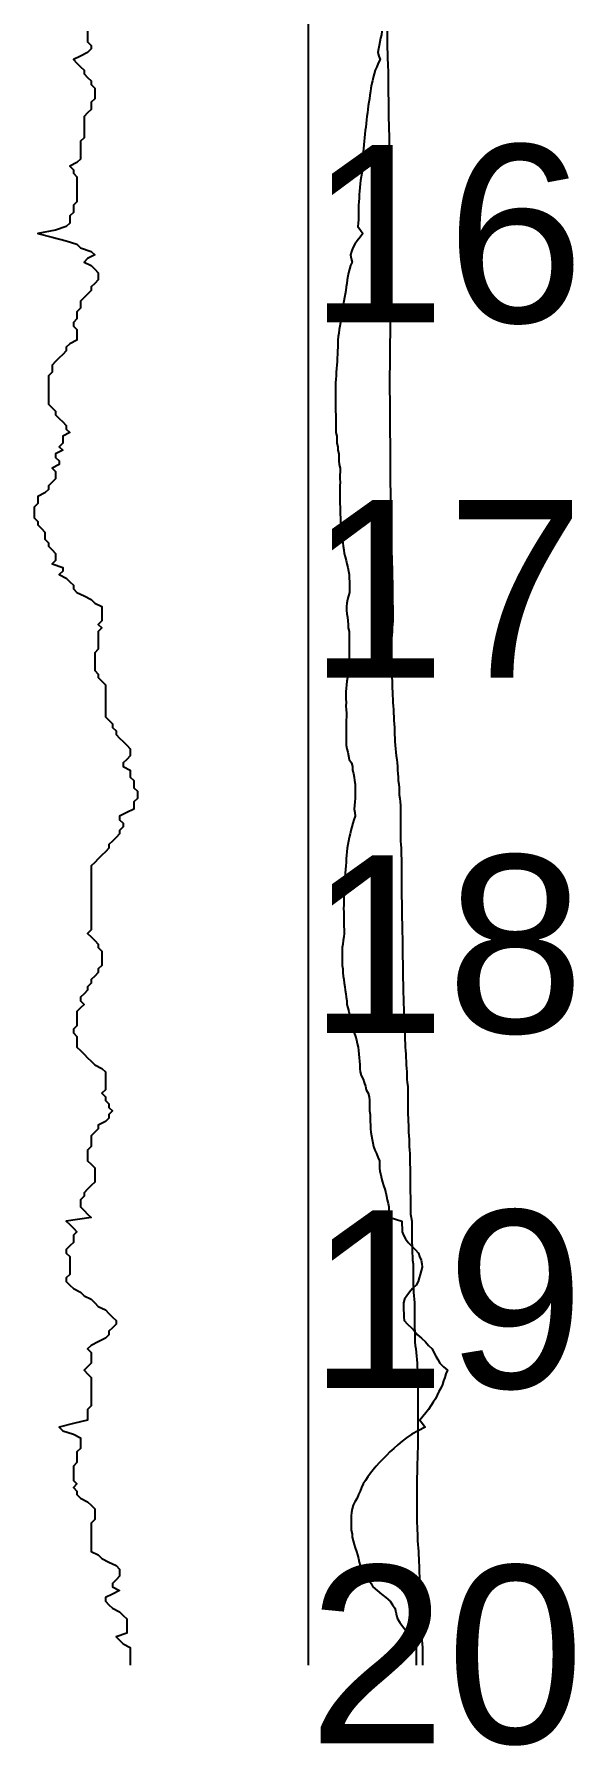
# Model space of a CAD drawing. Header units: millimetres. Extents: x -12.3 to 15.7, y -20.3 to 0.3.
# Drawn here: x -0.77 to 0.75, y -20.257 to -15.439 of the extents above; entities that cross this region are included whole.
import ezdxf
from ezdxf.enums import TextEntityAlignment as Align

# ---------------------------------------------------------------- set-up
doc = ezdxf.new("R2010")
doc.units = ezdxf.units.MM
for name, color, linetype in [('Lokale wrijving', 7, 'Continuous'), ('Waterdruk schouder', 7, 'Continuous'), ('Wrijvingsgetal', 7, 'Continuous')]:
    doc.layers.add(name, color=color, linetype=linetype)
doc.styles.get("Standard").update_dxf_attribs({"font": 'arial.ttf'})

msp = doc.modelspace()

# ---------------------------------------------------------------- linework, layer by layer
msp.add_line((0, 0), (0, -20.03))
at = {"layer": 'Lokale wrijving'}
msp.add_lwpolyline([(0.2074, -15.43), (0.206, -15.44), (0.2039, -15.45), (0.20162, -15.46), (0.19956, -15.47), (0.19768, -15.48), (0.19556, -15.49), (0.19922, -15.5), (0.20288, -15.51), (0.19736, -15.52), (0.19292, -15.53), (0.18888, -15.54), (0.18552, -15.55), (0.18298, -15.56), (0.18074, -15.57), (0.17836, -15.58), (0.17622, -15.59), (0.17496, -15.6), (0.17368, -15.61), (0.17236, -15.62), (0.17032, -15.63), (0.16914, -15.64), (0.1679, -15.65), (0.16662, -15.66), (0.16532, -15.67), (0.164, -15.68), (0.163, -15.69), (0.1619, -15.7), (0.16038, -15.71), (0.15922, -15.72), (0.15802, -15.73), (0.15746, -15.74), (0.1567, -15.75), (0.15578, -15.76), (0.15438, -15.77), (0.15334, -15.78), (0.1522, -15.79), (0.1538, -15.8), (0.1554, -15.81), (0.1531, -15.82), (0.15102, -15.83), (0.14912, -15.84), (0.14734, -15.85), (0.146, -15.86), (0.14536, -15.87), (0.14452, -15.88), (0.14354, -15.89), (0.14316, -15.9), (0.14252, -15.91), (0.14204, -15.92), (0.14202, -15.93), (0.14202, -15.94), (0.142, -15.95), (0.1413, -15.96), (0.14044, -15.97), (0.13978, -15.98), (0.14692, -15.99), (0.15408, -16), (0.14616, -16.01), (0.13818, -16.02), (0.13148, -16.03), (0.12612, -16.04), (0.12174, -16.05), (0.1188, -16.06), (0.1211, -16.07), (0.1234, -16.08), (0.11934, -16.09), (0.11632, -16.1), (0.11368, -16.11), (0.11206, -16.12), (0.11014, -16.13), (0.10872, -16.14), (0.10728, -16.15), (0.10586, -16.16), (0.10374, -16.17), (0.1018, -16.18), (0.1, -16.19), (0.09866, -16.2), (0.0973, -16.21), (0.09556, -16.22), (0.09392, -16.23), (0.092, -16.24), (0.09054, -16.25), (0.0891, -16.26), (0.08768, -16.27), (0.08596, -16.28), (0.08432, -16.29), (0.08344, -16.3), (0.08344, -16.31), (0.08342, -16.32), (0.08276, -16.33), (0.08228, -16.34), (0.0819, -16.35), (0.08162, -16.36), (0.08108, -16.37), (0.07996, -16.38), (0.07912, -16.39), (0.07838, -16.4), (0.07768, -16.41), (0.07706, -16.42), (0.0767, -16.43), (0.07658, -16.44), (0.07658, -16.45), (0.07658, -16.46), (0.0766, -16.47), (0.0766, -16.48), (0.0766, -16.49), (0.0766, -16.5), (0.078, -16.51), (0.078, -16.52), (0.078, -16.53), (0.078, -16.54), (0.078, -16.55), (0.078, -16.56), (0.0808, -16.57), (0.0808, -16.58), (0.0808, -16.59), (0.0834, -16.6), (0.0834, -16.61), (0.0862, -16.62), (0.0862, -16.63), (0.0862, -16.64), (0.0876, -16.65), (0.0904, -16.66), (0.0897, -16.67), (0.08918, -16.68), (0.08948, -16.69), (0.08978, -16.7), (0.0895, -16.71), (0.08902, -16.72), (0.08902, -16.73), (0.089, -16.74), (0.089, -16.75), (0.089, -16.76), (0.09, -16.77), (0.0902, -16.78), (0.0904, -16.79), (0.09076, -16.8), (0.0911, -16.81), (0.09162, -16.82), (0.09216, -16.83), (0.09268, -16.84), (0.0942, -16.85), (0.09574, -16.86), (0.09726, -16.87), (0.0988, -16.88), (0.1002, -16.89), (0.1016, -16.9), (0.1044, -16.91), (0.1068, -16.92), (0.109, -16.93), (0.1114, -16.94), (0.1132, -16.95), (0.115, -16.96), (0.11546, -16.97), (0.1159, -16.98), (0.11634, -16.99), (0.11646, -17), (0.11658, -17.01), (0.11354, -17.02), (0.11054, -17.03), (0.10902, -17.04), (0.10786, -17.05), (0.1077, -17.06), (0.10898, -17.07), (0.11024, -17.08), (0.11152, -17.09), (0.1128, -17.1), (0.1128, -17.11), (0.1154, -17.12), (0.1154, -17.13), (0.1154, -17.14), (0.1154, -17.15), (0.1154, -17.16), (0.1154, -17.17), (0.1154, -17.18), (0.1154, -17.19), (0.1154, -17.2), (0.1154, -17.21), (0.1154, -17.22), (0.11406, -17.23), (0.11234, -17.24), (0.1107, -17.25), (0.10922, -17.26), (0.10792, -17.27), (0.1067, -17.28), (0.10612, -17.29), (0.10604, -17.3), (0.10632, -17.31), (0.10662, -17.32), (0.10642, -17.33), (0.10696, -17.34), (0.1075, -17.35), (0.10744, -17.36), (0.10738, -17.37), (0.10732, -17.38), (0.1073, -17.39), (0.10726, -17.4), (0.10724, -17.41), (0.1072, -17.42), (0.1072, -17.43), (0.1072, -17.44), (0.10926, -17.45), (0.1113, -17.46), (0.11336, -17.47), (0.1154, -17.48), (0.1224, -17.49), (0.1252, -17.5), (0.1252, -17.51), (0.128, -17.52), (0.1294, -17.53), (0.1308, -17.54), (0.1322, -17.55), (0.1322, -17.56), (0.1322, -17.57), (0.1322, -17.58), (0.1322, -17.59), (0.1315, -17.6), (0.13028, -17.61), (0.129, -17.62), (0.13086, -17.63), (0.1327, -17.64), (0.12872, -17.65), (0.12574, -17.66), (0.12286, -17.67), (0.12034, -17.68), (0.11776, -17.69), (0.11546, -17.7), (0.1134, -17.71), (0.11116, -17.72), (0.10946, -17.73), (0.10854, -17.74), (0.10786, -17.75), (0.10734, -17.76), (0.1066, -17.77), (0.10606, -17.78), (0.1053, -17.79), (0.10436, -17.8), (0.10368, -17.81), (0.1028, -17.82), (0.10216, -17.83), (0.10166, -17.84), (0.1013, -17.85), (0.10102, -17.86), (0.10082, -17.87), (0.10066, -17.88), (0.1002, -17.89), (0.09984, -17.9), (0.09994, -17.91), (0.10002, -17.92), (0.10006, -17.93), (0.10012, -17.94), (0.10016, -17.95), (0.10086, -17.96), (0.10158, -17.97), (0.10018, -17.98), (0.09878, -17.99), (0.0974, -18), (0.096, -18.01), (0.0954, -18.02), (0.09544, -18.03), (0.0955, -18.04), (0.09554, -18.05), (0.0956, -18.06), (0.0974, -18.07), (0.0974, -18.08), (0.0988, -18.09), (0.1002, -18.1), (0.1016, -18.11), (0.103, -18.12), (0.1044, -18.13), (0.1058, -18.14), (0.1072, -18.15), (0.1086, -18.16), (0.1086, -18.17), (0.1114, -18.18), (0.1142, -18.19), (0.1166, -18.2), (0.119, -18.21), (0.1214, -18.22), (0.1238, -18.23), (0.128, -18.24), (0.1294, -18.25), (0.1336, -18.26), (0.136, -18.27), (0.1382, -18.28), (0.1406, -18.29), (0.142, -18.3), (0.143, -18.31), (0.1438, -18.32), (0.1444, -18.33), (0.145, -18.34), (0.1456, -18.35), (0.1462, -18.36), (0.1488, -18.37), (0.1544, -18.38), (0.1572, -18.39), (0.1614, -18.4), (0.1628, -18.41), (0.1684, -18.42), (0.1712, -18.43), (0.1726, -18.44), (0.1726, -18.45), (0.1726, -18.46), (0.1726, -18.47), (0.174, -18.48), (0.1744, -18.49), (0.17484, -18.5), (0.1753, -18.51), (0.17576, -18.52), (0.1762, -18.53), (0.17806, -18.54), (0.1799, -18.55), (0.18176, -18.56), (0.1836, -18.57), (0.1878, -18.58), (0.192, -18.59), (0.1962, -18.6), (0.2004, -18.61), (0.2004, -18.62), (0.2004, -18.63), (0.2018, -18.64), (0.20426, -18.65), (0.2067, -18.66), (0.20916, -18.67), (0.2116, -18.68), (0.2156, -18.69), (0.2184, -18.7), (0.2205, -18.71), (0.2226, -18.72), (0.2247, -18.73), (0.2268, -18.74), (0.2268, -18.75), (0.2268, -18.76), (0.231, -18.77), (0.263, -18.78), (0.2634, -18.79), (0.264, -18.8), (0.2644, -18.81), (0.2686, -18.82), (0.2742, -18.83), (0.281, -18.84), (0.2908, -18.85), (0.3006, -18.86), (0.3104, -18.87), (0.313, -18.88), (0.3182, -18.89), (0.31934, -18.9), (0.3205, -18.91), (0.31828, -18.92), (0.3149, -18.93), (0.31238, -18.94), (0.30908, -18.95), (0.30346, -18.96), (0.29334, -18.97), (0.28482, -18.98), (0.2775, -18.99), (0.27108, -19), (0.26836, -19.01), (0.26772, -19.02), (0.2683, -19.03), (0.26886, -19.04), (0.26944, -19.05), (0.27, -19.06), (0.2796, -19.07), (0.2908, -19.08), (0.2992, -19.09), (0.3076, -19.1), (0.3186, -19.11), (0.3298, -19.12), (0.3382, -19.13), (0.3492, -19.14), (0.3534, -19.15), (0.359, -19.16), (0.3646, -19.17), (0.3702, -19.18), (0.38086, -19.19), (0.3915, -19.2), (0.38722, -19.21), (0.38402, -19.22), (0.38092, -19.23), (0.37754, -19.24), (0.37326, -19.25), (0.36758, -19.26), (0.363, -19.27), (0.35814, -19.28), (0.3514, -19.29), (0.34496, -19.3), (0.33872, -19.31), (0.33094, -19.32), (0.3223, -19.33), (0.31372, -19.34), (0.3212, -19.35), (0.32866, -19.36), (0.3091, -19.37), (0.29132, -19.38), (0.2766, -19.39), (0.26414, -19.4), (0.25236, -19.41), (0.24076, -19.42), (0.22998, -19.43), (0.22048, -19.44), (0.21026, -19.45), (0.2005, -19.46), (0.19142, -19.47), (0.18322, -19.48), (0.17496, -19.49), (0.16742, -19.5), (0.16106, -19.51), (0.1549, -19.52), (0.15028, -19.53), (0.146, -19.54), (0.14196, -19.55), (0.13812, -19.56), (0.13118, -19.57), (0.12654, -19.58), (0.12356, -19.59), (0.12186, -19.6), (0.1212, -19.61), (0.12124, -19.62), (0.1213, -19.63), (0.12134, -19.64), (0.1214, -19.65), (0.1238, -19.66), (0.1238, -19.67), (0.1266, -19.68), (0.1294, -19.69), (0.1322, -19.7), (0.1364, -19.71), (0.13884, -19.72), (0.1413, -19.73), (0.14376, -19.74), (0.1462, -19.75), (0.1488, -19.76), (0.1558, -19.77), (0.1614, -19.78), (0.1698, -19.79), (0.1768, -19.8), (0.1822, -19.81), (0.1944, -19.82), (0.2066, -19.83), (0.2188, -19.84), (0.231, -19.85), (0.2376, -19.86), (0.2442, -19.87), (0.24646, -19.88), (0.2487, -19.89), (0.25094, -19.9), (0.25812, -19.91), (0.26528, -19.92), (0.27244, -19.93), (0.2796, -19.94), (0.3034, -19.95), (0.3034, -19.96), (0.3034, -19.97), (0.3034, -19.98), (0.3034, -19.99), (0.3034, -20), (0.3034, -20.01), (0.3034, -20.02), (0.3034, -20.03)], dxfattribs=at)
at = {"layer": 'Waterdruk schouder'}
msp.add_lwpolyline([(0.2218, -15.43), (0.2218, -15.44), (0.2222, -15.45), (0.2226, -15.46), (0.2226, -15.47), (0.2226, -15.48), (0.22302, -15.49), (0.22302, -15.5), (0.22342, -15.51), (0.22382, -15.52), (0.22424, -15.53), (0.22464, -15.54), (0.22464, -15.55), (0.22464, -15.56), (0.22504, -15.57), (0.22504, -15.58), (0.22546, -15.59), (0.22546, -15.6), (0.22546, -15.61), (0.22586, -15.62), (0.22586, -15.63), (0.22586, -15.64), (0.22586, -15.65), (0.22626, -15.66), (0.22626, -15.67), (0.22626, -15.68), (0.22668, -15.69), (0.22708, -15.7), (0.22708, -15.71), (0.2275, -15.72), (0.2279, -15.73), (0.2283, -15.74), (0.2283, -15.75), (0.2283, -15.76), (0.22872, -15.77), (0.22912, -15.78), (0.22912, -15.79), (0.22912, -15.8), (0.22912, -15.81), (0.22952, -15.82), (0.22994, -15.83), (0.22994, -15.84), (0.22994, -15.85), (0.23034, -15.86), (0.23034, -15.87), (0.23034, -15.88), (0.23074, -15.89), (0.23074, -15.9), (0.23116, -15.91), (0.23116, -15.92), (0.23156, -15.93), (0.23156, -15.94), (0.23156, -15.95), (0.23196, -15.96), (0.23196, -15.97), (0.23196, -15.98), (0.23238, -15.99), (0.23238, -16), (0.23278, -16.01), (0.23278, -16.02), (0.23278, -16.03), (0.23278, -16.04), (0.23318, -16.05), (0.23318, -16.06), (0.23318, -16.07), (0.23318, -16.08), (0.23318, -16.09), (0.23318, -16.1), (0.23318, -16.11), (0.23318, -16.12), (0.23318, -16.13), (0.23268, -16.14), (0.2323, -16.15), (0.23212, -16.16), (0.23188, -16.17), (0.2317, -16.18), (0.23156, -16.19), (0.23146, -16.2), (0.23138, -16.21), (0.23132, -16.22), (0.23118, -16.23), (0.23108, -16.24), (0.23098, -16.25), (0.23072, -16.26), (0.23052, -16.27), (0.23038, -16.28), (0.23028, -16.29), (0.23008, -16.3), (0.22994, -16.31), (0.22984, -16.32), (0.22976, -16.33), (0.2296, -16.34), (0.22948, -16.35), (0.22938, -16.36), (0.22932, -16.37), (0.22928, -16.38), (0.22914, -16.39), (0.22904, -16.4), (0.22896, -16.41), (0.229, -16.42), (0.22904, -16.43), (0.22908, -16.44), (0.22912, -16.45), (0.22952, -16.46), (0.22952, -16.47), (0.22972, -16.48), (0.22994, -16.49), (0.22994, -16.5), (0.22994, -16.51), (0.22994, -16.52), (0.22994, -16.53), (0.22994, -16.54), (0.22994, -16.55), (0.22994, -16.56), (0.22994, -16.57), (0.23034, -16.58), (0.23034, -16.59), (0.23034, -16.6), (0.23034, -16.61), (0.23034, -16.62), (0.23074, -16.63), (0.23074, -16.64), (0.23074, -16.65), (0.23074, -16.66), (0.23074, -16.67), (0.23074, -16.68), (0.23074, -16.69), (0.23074, -16.7), (0.23074, -16.71), (0.23116, -16.72), (0.23116, -16.73), (0.23116, -16.74), (0.23156, -16.75), (0.23196, -16.76), (0.23196, -16.77), (0.23238, -16.78), (0.23278, -16.79), (0.23278, -16.8), (0.23318, -16.81), (0.2336, -16.82), (0.2336, -16.83), (0.2336, -16.84), (0.234, -16.85), (0.2344, -16.86), (0.2344, -16.87), (0.2344, -16.88), (0.23482, -16.89), (0.23482, -16.9), (0.23522, -16.91), (0.23522, -16.92), (0.23562, -16.93), (0.23604, -16.94), (0.23604, -16.95), (0.23644, -16.96), (0.23644, -16.97), (0.23686, -16.98), (0.23686, -16.99), (0.23686, -17), (0.23686, -17.01), (0.23726, -17.02), (0.23726, -17.03), (0.23766, -17.04), (0.23808, -17.05), (0.23808, -17.06), (0.23808, -17.07), (0.23798, -17.08), (0.2377, -17.09), (0.23728, -17.1), (0.23666, -17.11), (0.2359, -17.12), (0.23522, -17.13), (0.2347, -17.14), (0.23432, -17.15), (0.23394, -17.16), (0.23376, -17.17), (0.2336, -17.18), (0.2336, -17.19), (0.2336, -17.2), (0.2336, -17.21), (0.2336, -17.22), (0.23482, -17.23), (0.23482, -17.24), (0.23562, -17.25), (0.23604, -17.26), (0.23644, -17.27), (0.23644, -17.28), (0.23726, -17.29), (0.23766, -17.3), (0.23808, -17.31), (0.23848, -17.32), (0.23888, -17.33), (0.2397, -17.34), (0.2401, -17.35), (0.24092, -17.36), (0.24132, -17.37), (0.24174, -17.38), (0.24254, -17.39), (0.24254, -17.4), (0.24296, -17.41), (0.24356, -17.42), (0.24418, -17.43), (0.2448, -17.44), (0.2454, -17.45), (0.24662, -17.46), (0.24784, -17.47), (0.24906, -17.48), (0.25028, -17.49), (0.2511, -17.5), (0.2515, -17.51), (0.25232, -17.52), (0.25272, -17.53), (0.25354, -17.54), (0.25476, -17.55), (0.25558, -17.56), (0.25638, -17.57), (0.25638, -17.58), (0.25802, -17.59), (0.25882, -17.6), (0.25964, -17.61), (0.25964, -17.62), (0.25954, -17.63), (0.25946, -17.64), (0.2594, -17.65), (0.25936, -17.66), (0.25944, -17.67), (0.2595, -17.68), (0.25958, -17.69), (0.25964, -17.7), (0.26004, -17.71), (0.26086, -17.72), (0.26126, -17.73), (0.26168, -17.74), (0.26168, -17.75), (0.26208, -17.76), (0.26208, -17.77), (0.26208, -17.78), (0.2629, -17.79), (0.2629, -17.8), (0.2629, -17.81), (0.2629, -17.82), (0.2629, -17.83), (0.2629, -17.84), (0.2629, -17.85), (0.2629, -17.86), (0.2629, -17.87), (0.2633, -17.88), (0.2633, -17.89), (0.2633, -17.9), (0.2637, -17.91), (0.2637, -17.92), (0.2637, -17.93), (0.26412, -17.94), (0.26412, -17.95), (0.26412, -17.96), (0.26452, -17.97), (0.26494, -17.98), (0.26494, -17.99), (0.26494, -18), (0.26494, -18.01), (0.26534, -18.02), (0.26534, -18.03), (0.26574, -18.04), (0.26616, -18.05), (0.26616, -18.06), (0.26656, -18.07), (0.26656, -18.08), (0.26656, -18.09), (0.26656, -18.1), (0.26696, -18.11), (0.26738, -18.12), (0.26738, -18.13), (0.26738, -18.14), (0.26778, -18.15), (0.26778, -18.16), (0.26818, -18.17), (0.269, -18.18), (0.269, -18.19), (0.269, -18.2), (0.2694, -18.21), (0.26982, -18.22), (0.27062, -18.23), (0.27104, -18.24), (0.27144, -18.25), (0.27184, -18.26), (0.27226, -18.27), (0.27266, -18.28), (0.27306, -18.29), (0.27388, -18.3), (0.2743, -18.31), (0.2747, -18.32), (0.27552, -18.33), (0.27592, -18.34), (0.27674, -18.35), (0.27714, -18.36), (0.27796, -18.37), (0.27796, -18.38), (0.27876, -18.39), (0.27998, -18.4), (0.27998, -18.41), (0.27998, -18.42), (0.27998, -18.43), (0.2804, -18.44), (0.2804, -18.45), (0.2805, -18.46), (0.2806, -18.47), (0.2807, -18.48), (0.2808, -18.49), (0.2812, -18.5), (0.28202, -18.51), (0.28242, -18.52), (0.28242, -18.53), (0.28324, -18.54), (0.28406, -18.55), (0.28446, -18.56), (0.28446, -18.57), (0.28528, -18.58), (0.2861, -18.59), (0.2862, -18.6), (0.2863, -18.61), (0.2864, -18.62), (0.28642, -18.63), (0.28644, -18.64), (0.28648, -18.65), (0.28658, -18.66), (0.28668, -18.67), (0.2868, -18.68), (0.2869, -18.69), (0.2869, -18.7), (0.28812, -18.71), (0.28782, -18.72), (0.2879, -18.73), (0.28796, -18.74), (0.28804, -18.75), (0.28812, -18.76), (0.29016, -18.77), (0.29138, -18.78), (0.29138, -18.79), (0.29138, -18.8), (0.29138, -18.81), (0.29138, -18.82), (0.29168, -18.83), (0.292, -18.84), (0.2923, -18.85), (0.2926, -18.86), (0.2926, -18.87), (0.29342, -18.88), (0.29342, -18.89), (0.29504, -18.9), (0.29546, -18.91), (0.29546, -18.92), (0.29546, -18.93), (0.29546, -18.94), (0.29546, -18.95), (0.29546, -18.96), (0.29586, -18.97), (0.29668, -18.98), (0.29748, -18.99), (0.2983, -19), (0.29912, -19.01), (0.29912, -19.02), (0.29912, -19.03), (0.29912, -19.04), (0.29912, -19.05), (0.29912, -19.06), (0.29952, -19.07), (0.29952, -19.08), (0.29962, -19.09), (0.29972, -19.1), (0.29982, -19.11), (0.29992, -19.12), (0.30114, -19.13), (0.30238, -19.14), (0.304, -19.15), (0.30482, -19.16), (0.30522, -19.17), (0.30644, -19.18), (0.30684, -19.19), (0.30714, -19.2), (0.30744, -19.21), (0.30776, -19.22), (0.30794, -19.23), (0.30812, -19.24), (0.3081, -19.25), (0.30808, -19.26), (0.30808, -19.27), (0.30808, -19.28), (0.30806, -19.29), (0.30806, -19.3), (0.30806, -19.31), (0.30888, -19.32), (0.30888, -19.33), (0.30888, -19.34), (0.30888, -19.35), (0.30888, -19.36), (0.30888, -19.37), (0.30888, -19.38), (0.30878, -19.39), (0.3086, -19.4), (0.30846, -19.41), (0.30816, -19.42), (0.30794, -19.43), (0.30756, -19.44), (0.30718, -19.45), (0.3068, -19.46), (0.3065, -19.47), (0.30628, -19.48), (0.30612, -19.49), (0.306, -19.5), (0.3058, -19.51), (0.30566, -19.52), (0.30554, -19.53), (0.30556, -19.54), (0.30558, -19.55), (0.3056, -19.56), (0.30562, -19.57), (0.30562, -19.58), (0.30562, -19.59), (0.30562, -19.6), (0.30604, -19.61), (0.30604, -19.62), (0.30604, -19.63), (0.30644, -19.64), (0.30684, -19.65), (0.30726, -19.66), (0.30766, -19.67), (0.30766, -19.68), (0.30806, -19.69), (0.3097, -19.7), (0.3105, -19.71), (0.3105, -19.72), (0.31092, -19.73), (0.31132, -19.74), (0.31174, -19.75), (0.31214, -19.76), (0.31254, -19.77), (0.31296, -19.78), (0.31336, -19.79), (0.31336, -19.8), (0.31376, -19.81), (0.31458, -19.82), (0.31498, -19.83), (0.31538, -19.84), (0.3155, -19.85), (0.3156, -19.86), (0.3157, -19.87), (0.3158, -19.88), (0.31702, -19.89), (0.31742, -19.9), (0.31824, -19.91), (0.31864, -19.92), (0.31864, -19.93), (0.31802, -19.94), (0.319, -19.95), (0.31996, -19.96), (0.32094, -19.97), (0.3219, -19.98), (0.3219, -19.99), (0.3219, -20), (0.3219, -20.01), (0.3219, -20.02), (0.3219, -20.03)], dxfattribs=at)
at = {"layer": 'Wrijvingsgetal'}
msp.add_lwpolyline([(-0.62, -15.43), (-0.62, -15.44), (-0.62, -15.45), (-0.62, -15.46), (-0.61, -15.47), (-0.61, -15.48), (-0.62, -15.49), (-0.64, -15.5), (-0.66, -15.51), (-0.65, -15.52), (-0.64, -15.53), (-0.63, -15.54), (-0.63, -15.55), (-0.62, -15.56), (-0.61, -15.57), (-0.61, -15.58), (-0.6, -15.59), (-0.6, -15.6), (-0.6, -15.61), (-0.6, -15.62), (-0.61, -15.63), (-0.61, -15.64), (-0.61, -15.65), (-0.62, -15.66), (-0.63, -15.67), (-0.63, -15.68), (-0.63, -15.69), (-0.63, -15.7), (-0.63, -15.71), (-0.63, -15.72), (-0.63, -15.73), (-0.64, -15.74), (-0.64, -15.75), (-0.64, -15.76), (-0.64, -15.77), (-0.64, -15.78), (-0.64, -15.79), (-0.65, -15.8), (-0.67, -15.81), (-0.66, -15.82), (-0.66, -15.83), (-0.65, -15.84), (-0.65, -15.85), (-0.65, -15.86), (-0.65, -15.87), (-0.65, -15.88), (-0.65, -15.89), (-0.65, -15.9), (-0.65, -15.91), (-0.66, -15.92), (-0.66, -15.93), (-0.66, -15.94), (-0.67, -15.95), (-0.67, -15.96), (-0.67, -15.97), (-0.68, -15.98), (-0.71, -15.99), (-0.76, -16), (-0.72, -16.01), (-0.68, -16.02), (-0.65, -16.03), (-0.64, -16.04), (-0.61, -16.05), (-0.6, -16.06), (-0.62, -16.07), (-0.63, -16.08), (-0.61, -16.09), (-0.6, -16.1), (-0.59, -16.11), (-0.59, -16.12), (-0.59, -16.13), (-0.6, -16.14), (-0.61, -16.15), (-0.61, -16.16), (-0.62, -16.17), (-0.63, -16.18), (-0.64, -16.19), (-0.64, -16.2), (-0.64, -16.21), (-0.65, -16.22), (-0.65, -16.23), (-0.65, -16.24), (-0.66, -16.25), (-0.66, -16.26), (-0.65, -16.27), (-0.65, -16.28), (-0.65, -16.29), (-0.65, -16.3), (-0.67, -16.31), (-0.68, -16.32), (-0.68, -16.33), (-0.69, -16.34), (-0.7, -16.35), (-0.71, -16.36), (-0.72, -16.37), (-0.72, -16.38), (-0.72, -16.39), (-0.73, -16.4), (-0.73, -16.41), (-0.73, -16.42), (-0.73, -16.43), (-0.73, -16.44), (-0.73, -16.45), (-0.73, -16.46), (-0.73, -16.47), (-0.73, -16.48), (-0.72, -16.49), (-0.71, -16.5), (-0.71, -16.51), (-0.7, -16.52), (-0.69, -16.53), (-0.68, -16.54), (-0.68, -16.55), (-0.67, -16.56), (-0.69, -16.57), (-0.69, -16.58), (-0.69, -16.59), (-0.7, -16.6), (-0.69, -16.61), (-0.71, -16.62), (-0.71, -16.63), (-0.7, -16.64), (-0.7, -16.65), (-0.72, -16.66), (-0.71, -16.67), (-0.71, -16.68), (-0.71, -16.69), (-0.72, -16.7), (-0.73, -16.71), (-0.73, -16.72), (-0.74, -16.73), (-0.76, -16.74), (-0.76, -16.75), (-0.76, -16.76), (-0.77, -16.77), (-0.77, -16.78), (-0.77, -16.79), (-0.77, -16.8), (-0.76, -16.81), (-0.76, -16.82), (-0.75, -16.83), (-0.74, -16.84), (-0.74, -16.85), (-0.74, -16.86), (-0.73, -16.87), (-0.73, -16.88), (-0.72, -16.89), (-0.71, -16.9), (-0.71, -16.91), (-0.71, -16.92), (-0.72, -16.93), (-0.69, -16.94), (-0.69, -16.95), (-0.7, -16.96), (-0.68, -16.97), (-0.67, -16.98), (-0.66, -16.99), (-0.66, -17), (-0.65, -17.01), (-0.63, -17.02), (-0.61, -17.03), (-0.6, -17.04), (-0.58, -17.05), (-0.58, -17.06), (-0.58, -17.07), (-0.58, -17.08), (-0.58, -17.09), (-0.59, -17.1), (-0.58, -17.11), (-0.59, -17.12), (-0.59, -17.13), (-0.59, -17.14), (-0.59, -17.15), (-0.59, -17.16), (-0.59, -17.17), (-0.6, -17.18), (-0.6, -17.19), (-0.6, -17.2), (-0.6, -17.21), (-0.6, -17.22), (-0.6, -17.23), (-0.59, -17.24), (-0.59, -17.25), (-0.58, -17.26), (-0.57, -17.27), (-0.57, -17.28), (-0.57, -17.29), (-0.57, -17.3), (-0.57, -17.31), (-0.57, -17.32), (-0.57, -17.33), (-0.57, -17.34), (-0.57, -17.35), (-0.57, -17.36), (-0.56, -17.37), (-0.55, -17.38), (-0.55, -17.39), (-0.54, -17.4), (-0.54, -17.41), (-0.53, -17.42), (-0.52, -17.43), (-0.51, -17.44), (-0.5, -17.45), (-0.5, -17.46), (-0.5, -17.47), (-0.51, -17.48), (-0.52, -17.49), (-0.52, -17.5), (-0.5, -17.51), (-0.5, -17.52), (-0.5, -17.53), (-0.49, -17.54), (-0.49, -17.55), (-0.49, -17.56), (-0.48, -17.57), (-0.48, -17.58), (-0.48, -17.59), (-0.49, -17.6), (-0.49, -17.61), (-0.49, -17.62), (-0.51, -17.63), (-0.53, -17.64), (-0.53, -17.65), (-0.52, -17.66), (-0.52, -17.67), (-0.53, -17.68), (-0.53, -17.69), (-0.54, -17.7), (-0.55, -17.71), (-0.56, -17.72), (-0.56, -17.73), (-0.57, -17.74), (-0.58, -17.75), (-0.59, -17.76), (-0.6, -17.77), (-0.61, -17.78), (-0.61, -17.79), (-0.61, -17.8), (-0.61, -17.81), (-0.61, -17.82), (-0.61, -17.83), (-0.61, -17.84), (-0.61, -17.85), (-0.61, -17.86), (-0.61, -17.87), (-0.61, -17.88), (-0.61, -17.89), (-0.61, -17.9), (-0.61, -17.91), (-0.61, -17.92), (-0.61, -17.93), (-0.61, -17.94), (-0.61, -17.95), (-0.61, -17.96), (-0.62, -17.97), (-0.61, -17.98), (-0.6, -17.99), (-0.59, -18), (-0.59, -18.01), (-0.58, -18.02), (-0.58, -18.03), (-0.58, -18.04), (-0.58, -18.05), (-0.58, -18.06), (-0.59, -18.07), (-0.59, -18.08), (-0.6, -18.09), (-0.61, -18.1), (-0.61, -18.11), (-0.62, -18.12), (-0.62, -18.13), (-0.63, -18.14), (-0.64, -18.15), (-0.64, -18.16), (-0.63, -18.17), (-0.64, -18.18), (-0.65, -18.19), (-0.65, -18.2), (-0.65, -18.21), (-0.65, -18.22), (-0.65, -18.23), (-0.66, -18.24), (-0.66, -18.25), (-0.65, -18.26), (-0.65, -18.27), (-0.65, -18.28), (-0.65, -18.29), (-0.64, -18.3), (-0.63, -18.31), (-0.62, -18.32), (-0.61, -18.33), (-0.6, -18.34), (-0.58, -18.35), (-0.57, -18.36), (-0.57, -18.37), (-0.57, -18.38), (-0.57, -18.39), (-0.57, -18.4), (-0.57, -18.41), (-0.58, -18.42), (-0.57, -18.43), (-0.57, -18.44), (-0.56, -18.45), (-0.56, -18.46), (-0.55, -18.47), (-0.56, -18.48), (-0.56, -18.49), (-0.57, -18.5), (-0.59, -18.51), (-0.59, -18.52), (-0.6, -18.53), (-0.61, -18.54), (-0.61, -18.55), (-0.61, -18.56), (-0.61, -18.57), (-0.62, -18.58), (-0.62, -18.59), (-0.62, -18.6), (-0.62, -18.61), (-0.61, -18.62), (-0.6, -18.63), (-0.6, -18.64), (-0.6, -18.65), (-0.6, -18.66), (-0.6, -18.67), (-0.61, -18.68), (-0.62, -18.69), (-0.63, -18.7), (-0.63, -18.71), (-0.64, -18.72), (-0.64, -18.73), (-0.64, -18.74), (-0.63, -18.75), (-0.62, -18.76), (-0.61, -18.77), (-0.68, -18.78), (-0.67, -18.79), (-0.66, -18.8), (-0.65, -18.81), (-0.66, -18.82), (-0.66, -18.83), (-0.66, -18.84), (-0.67, -18.85), (-0.68, -18.86), (-0.68, -18.87), (-0.67, -18.88), (-0.67, -18.89), (-0.67, -18.9), (-0.67, -18.91), (-0.67, -18.92), (-0.67, -18.93), (-0.68, -18.94), (-0.68, -18.95), (-0.67, -18.96), (-0.66, -18.97), (-0.64, -18.98), (-0.63, -18.99), (-0.61, -19), (-0.6, -19.01), (-0.59, -19.02), (-0.57, -19.03), (-0.56, -19.04), (-0.55, -19.05), (-0.54, -19.06), (-0.54, -19.07), (-0.55, -19.08), (-0.56, -19.09), (-0.56, -19.1), (-0.57, -19.11), (-0.59, -19.12), (-0.61, -19.13), (-0.62, -19.14), (-0.61, -19.15), (-0.61, -19.16), (-0.61, -19.17), (-0.61, -19.18), (-0.62, -19.19), (-0.63, -19.2), (-0.62, -19.21), (-0.61, -19.22), (-0.61, -19.23), (-0.61, -19.24), (-0.61, -19.25), (-0.61, -19.26), (-0.61, -19.27), (-0.61, -19.28), (-0.61, -19.29), (-0.61, -19.3), (-0.62, -19.31), (-0.62, -19.32), (-0.62, -19.33), (-0.62, -19.34), (-0.66, -19.35), (-0.7, -19.36), (-0.69, -19.37), (-0.66, -19.38), (-0.64, -19.39), (-0.64, -19.4), (-0.64, -19.41), (-0.64, -19.42), (-0.65, -19.43), (-0.65, -19.44), (-0.65, -19.45), (-0.65, -19.46), (-0.66, -19.47), (-0.66, -19.48), (-0.66, -19.49), (-0.66, -19.5), (-0.66, -19.51), (-0.65, -19.52), (-0.66, -19.53), (-0.65, -19.54), (-0.65, -19.55), (-0.64, -19.56), (-0.62, -19.57), (-0.61, -19.58), (-0.6, -19.59), (-0.6, -19.6), (-0.6, -19.61), (-0.6, -19.62), (-0.61, -19.63), (-0.61, -19.64), (-0.61, -19.65), (-0.61, -19.66), (-0.61, -19.67), (-0.61, -19.68), (-0.61, -19.69), (-0.61, -19.7), (-0.61, -19.71), (-0.59, -19.72), (-0.58, -19.73), (-0.56, -19.74), (-0.54, -19.75), (-0.53, -19.76), (-0.53, -19.77), (-0.53, -19.78), (-0.54, -19.79), (-0.55, -19.8), (-0.55, -19.81), (-0.53, -19.82), (-0.55, -19.83), (-0.57, -19.84), (-0.57, -19.85), (-0.56, -19.86), (-0.55, -19.87), (-0.53, -19.88), (-0.52, -19.89), (-0.51, -19.9), (-0.51, -19.91), (-0.51, -19.92), (-0.51, -19.93), (-0.51, -19.94), (-0.54, -19.95), (-0.53, -19.96), (-0.52, -19.97), (-0.5, -19.98), (-0.5, -19.99), (-0.5, -20), (-0.5, -20.01), (-0.5, -20.02), (-0.5, -20.03)], dxfattribs=at)

# ---------------------------------------------------------------- texts
for s, p in [('16', (0, -16)), ('17', (0, -17)), ('18', (0, -18)), ('19', (0, -19)), ('20', (0, -20))]:
    msp.add_text(s, height=0.5).set_placement(p, align=Align.MIDDLE_LEFT)

doc.saveas('drawing.dxf')
